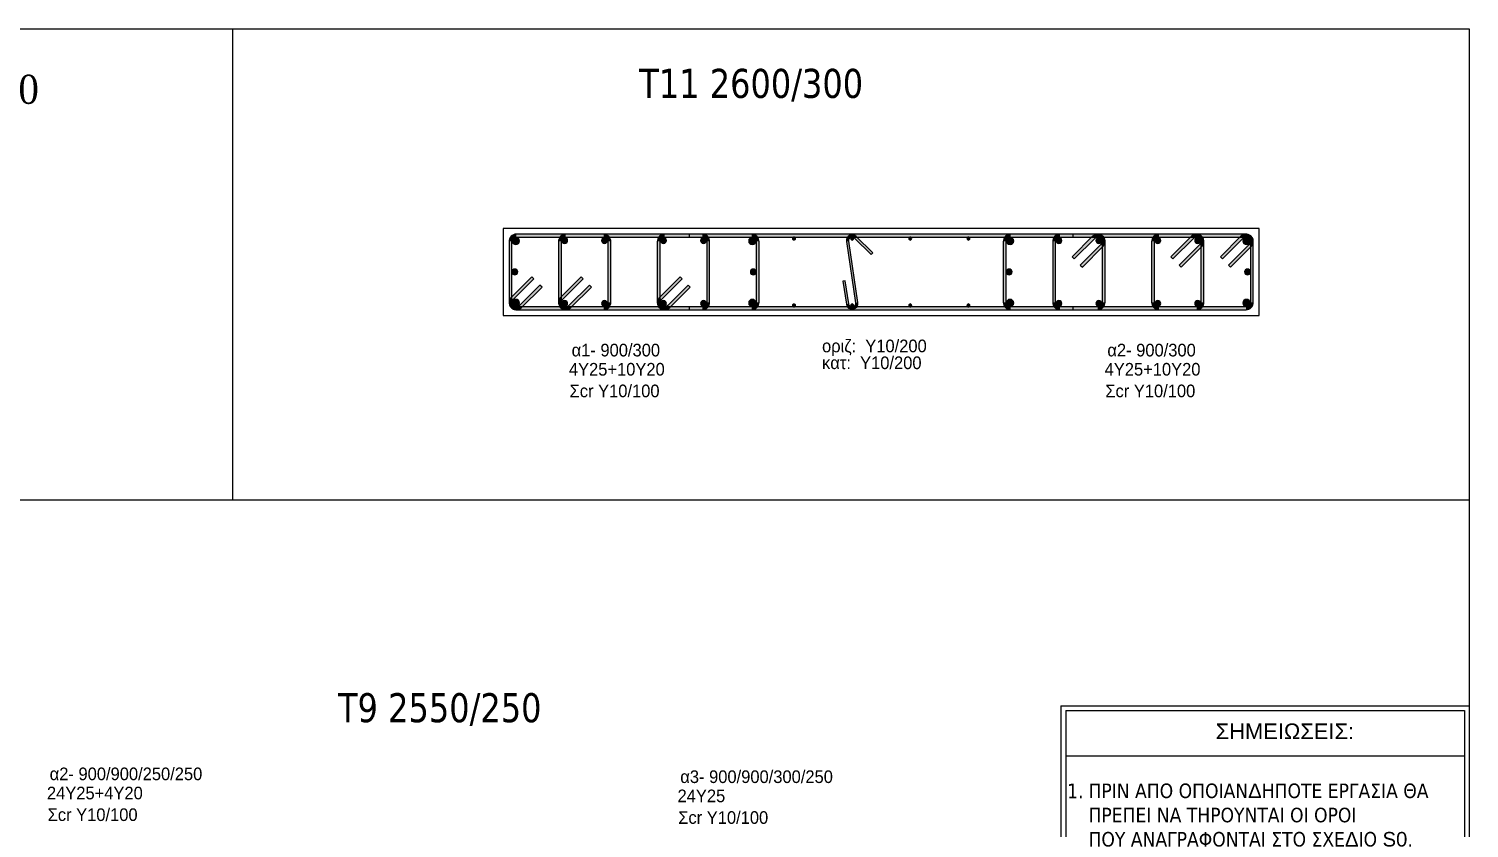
# Model space of a CAD drawing. Header units: millimetres. Extents: x -2171 to 1563, y -1758 to -1505.
# Drawn here: x -918.33 to -893.55, y -1604 to -1590.25 of the extents above; entities that cross this region are included whole.
import ezdxf

# ---------------------------------------------------------------- set-up
doc = ezdxf.new("R2010")
doc.units = ezdxf.units.MM
for name, color, linetype in [('-S-A3 PAGE', 3, 'Continuous'), ('-S_TEXT', 3, 'Continuous'), ('Col_Det', 7, 'Continuous'), ('Col_Det_4', 7, 'Continuous'), ('Col_Det_Fill', 7, 'Continuous'), ('Geo_Col_Pro_1', 7, 'Continuous'), ('pinakaki', 153, 'Continuous')]:
    doc.layers.add(name, color=color, linetype=linetype)
doc.styles.add('S1Arl22_b_934_161', font='arial.ttf', dxfattribs={"width": 0.933629, "height": 0.002175})
doc.styles.add('S1TmsNwRmn22_b_934_161', font='times.ttf', dxfattribs={"width": 0.933629, "height": 0.002175})
doc.styles.get("Standard").update_dxf_attribs({"font": 'tahoma.ttf'})

# ---------------------------------------------------------------- blocks, each defined once
blk = doc.blocks.new('PINAKAKI')
at = {"layer": '-S-A3 PAGE', "ltscale": 5}
blk.add_line((121995.588, -208359.262), (121988.733, -208359.262), dxfattribs=at)
at = {"color": 0}
for p, q in [((121988.65, -208358.392), (121988.65, -208373.351)), ((121988.65, -208358.392), (121995.67, -208358.392)), ((121995.67, -208358.392), (121995.669, -208370.631)), ((121988.733, -208358.475), (121988.733, -208370.548)), ((121988.733, -208358.475), (121995.588, -208358.475)), ((121995.588, -208358.475), (121995.588, -208370.548))]:
    blk.add_line(p, q, dxfattribs=at)
at = {"layer": '-S_TEXT', "color": 3}
blk.add_text('1.', height=0.25, dxfattribs=at).set_placement((121988.755, -208359.983))
at = {"layer": '-S_TEXT', "color": 3, "insert": (121989.123, -208359.731), "char_height": 0.25, "attachment_point": 1}
blk.add_mtext_dynamic_manual_height_columns('ΠΡΙΝ ΑΠΟ ΟΠΟΙΑΝ{\\fArial|b0|i0|c186|p34;Δ}ΗΠΟΤΕ ΕΡΓΑΣΙΑ ΘΑ ΠΡΕΠΕΙ ΝΑ ΤΗΡΟΥΝΤΑΙ ΟΙ ΟΡΟΙ\\PΠΟΥ ΑΝΑΓΡΑΦΟΝΤΑΙ ΣΤΟ ΣΧΕ{\\fArial|b0|i0|c186|p34;Δ}ΙΟ {\\fArial|b0|i0|c186|p34;S0.}', width=6.38621, gutter_width=1, heights=[0], dxfattribs=at)
at = {"layer": 'pinakaki', "ltscale": 0.005, "insert": (121991.31, -208358.698), "char_height": 0.26955, "width": 6.67467, "attachment_point": 1}
blk.add_mtext('{\\fArial|b0|i0|c161|p34;ΣΗΜΕΙΩΣΕΙΣ:}', dxfattribs=at)

msp = doc.modelspace()

# ---------------------------------------------------------------- hatches: boundary and pattern name
at = {"layer": 'Col_Det_Fill'}
for color, points in [(252, [(-909.9416, -1593.833), (-909.9416, -1593.783, 0.4142136), (-910.0666, -1593.908), (-910.0166, -1593.908, -0.4142136)]), (252, [(-905.8916, -1593.833), (-905.8916, -1593.783), (-909.9416, -1593.783), (-909.9416, -1593.833)]), (252, [(-909.0916, -1593.833), (-909.0916, -1593.783, 0.4142136), (-909.2166, -1593.908), (-909.1666, -1593.908, -0.4142136)]), (252, [(-908.4416, -1593.833), (-908.4416, -1593.783), (-909.0916, -1593.783), (-909.0916, -1593.833)]), (252, [(-908.3666, -1593.908), (-908.3166, -1593.908, 0.4142136), (-908.4416, -1593.783), (-908.4416, -1593.833, -0.4142136)]), (252, [(-907.3916, -1593.833), (-907.3916, -1593.783, 0.4142136), (-907.5166, -1593.908), (-907.4666, -1593.908, -0.4142136)]), (252, [(-906.7416, -1593.833), (-906.7416, -1593.783), (-907.3916, -1593.783), (-907.3916, -1593.833)]), (252, [(-900.3651, -1593.833), (-900.3651, -1593.783), (-906.9681, -1593.783), (-906.9681, -1593.833)]), (252, [(-906.6666, -1593.908), (-906.6166, -1593.908, 0.4142136), (-906.7416, -1593.783), (-906.7416, -1593.833, -0.4142136)]), (252, [(-905.8166, -1593.908), (-905.7666, -1593.908, 0.4142136), (-905.8916, -1593.783), (-905.8916, -1593.833, -0.4142136)]), (252, [(-904.2654, -1593.9078), (-904.2258, -1593.9019, -0.7233449), (-904.1241, -1593.8506), (-904.0958, -1593.8223, 0.7233449)]), (252, [(-901.4416, -1593.833), (-901.4416, -1593.783, 0.4142136), (-901.5666, -1593.908), (-901.5166, -1593.908, -0.4142136)]), (252, [(-897.3916, -1593.833), (-897.3916, -1593.783), (-901.4416, -1593.783), (-901.4416, -1593.833)]), (252, [(-900.5916, -1593.833), (-900.5916, -1593.783, 0.4142136), (-900.7166, -1593.908), (-900.6666, -1593.908, -0.4142136)]), (252, [(-899.9416, -1593.833), (-899.9416, -1593.783), (-900.5916, -1593.783), (-900.5916, -1593.833)]), (252, [(-899.8666, -1593.908), (-899.8166, -1593.908, 0.6681786), (-900.03, -1593.8196), (-899.9947, -1593.855, -0.6681786)]), (252, [(-899.8886, -1593.961), (-899.8532, -1593.9964, 0.6681786), (-899.9416, -1593.783), (-899.9416, -1593.833, -0.6681786)]), (252, [(-898.8916, -1593.833), (-898.8916, -1593.783, 0.4142136), (-899.0166, -1593.908), (-898.9666, -1593.908, -0.4142136)]), (252, [(-898.2416, -1593.833), (-898.2416, -1593.783), (-898.8916, -1593.783), (-898.8916, -1593.833)]), (252, [(-898.1666, -1593.908), (-898.1166, -1593.908, 0.6681786), (-898.33, -1593.8196), (-898.2947, -1593.855, -0.6681786)]), (252, [(-898.1886, -1593.961), (-898.1532, -1593.9964, 0.6681786), (-898.2416, -1593.783), (-898.2416, -1593.833, -0.6681786)]), (252, [(-897.3166, -1593.908), (-897.2666, -1593.908, 0.6681786), (-897.48, -1593.8196), (-897.4447, -1593.855, -0.6681786)]), (252, [(-897.3386, -1593.961), (-897.3032, -1593.9964, 0.6681786), (-897.3916, -1593.783), (-897.3916, -1593.833, -0.6681786)]), (252, [(-910.0166, -1593.908), (-910.0666, -1593.908), (-910.0666, -1594.958), (-910.0166, -1594.958)]), (12, [(-910.013, -1593.8992, 0.4142136), (-909.9505, -1593.9617, 0.4142136), (-909.888, -1593.8992, 0.4142136), (-909.9505, -1593.8367, 0.4142136)]), (252, [(-909.1666, -1593.908), (-909.2166, -1593.908), (-909.2166, -1594.958), (-909.1666, -1594.958)]), (56, [(-909.1593, -1593.8903, 0.4142136), (-909.1093, -1593.9403, 0.4142136), (-909.0593, -1593.8903, 0.4142136), (-909.1093, -1593.8403, 0.4142136)]), (56, [(-908.4739, -1593.8903, 0.4142136), (-908.4239, -1593.9403, 0.4142136), (-908.3739, -1593.8903, 0.4142136), (-908.4239, -1593.8403, 0.4142136)]), (252, [(-908.3666, -1594.958), (-908.3166, -1594.958), (-908.3166, -1593.908), (-908.3666, -1593.908)]), (252, [(-907.4666, -1593.908), (-907.5166, -1593.908), (-907.5166, -1594.958), (-907.4666, -1594.958)]), (56, [(-907.4593, -1593.8903, 0.4142136), (-907.4093, -1593.9403, 0.4142136), (-907.3593, -1593.8903, 0.4142136), (-907.4093, -1593.8403, 0.4142136)]), (56, [(-906.7739, -1593.8903, 0.4142136), (-906.7239, -1593.9403, 0.4142136), (-906.6739, -1593.8903, 0.4142136), (-906.7239, -1593.8403, 0.4142136)]), (252, [(-906.6666, -1594.958), (-906.6166, -1594.958), (-906.6166, -1593.908), (-906.6666, -1593.908)]), (12, [(-905.9453, -1593.8992, 0.4142136), (-905.8828, -1593.9617, 0.4142136), (-905.8203, -1593.8992, 0.4142136), (-905.8828, -1593.8367, 0.4142136)]), (252, [(-905.8166, -1594.958), (-905.7666, -1594.958), (-905.7666, -1593.908), (-905.8166, -1593.908)]), (133, [(-905.1912, -1593.858, 0.4142136), (-905.1662, -1593.883, 0.4142136), (-905.1412, -1593.858, 0.4142136), (-905.1662, -1593.833, 0.4142136)]), (252, [(-904.1072, -1594.9641), (-904.0676, -1594.9582), (-904.2258, -1593.9019), (-904.2654, -1593.9078)]), (133, [(-904.1915, -1593.858, 0.4142136), (-904.1665, -1593.883, 0.4142136), (-904.1415, -1593.858, 0.4142136), (-904.1665, -1593.833, 0.4142136)]), (252, [(-904.0958, -1593.8223), (-904.1241, -1593.8506), (-903.8412, -1594.1334), (-903.8129, -1594.1051)]), (133, [(-903.1917, -1593.858, 0.4142136), (-903.1667, -1593.883, 0.4142136), (-903.1417, -1593.858, 0.4142136), (-903.1667, -1593.833, 0.4142136)]), (133, [(-902.192, -1593.858, 0.4142136), (-902.167, -1593.883, 0.4142136), (-902.142, -1593.858, 0.4142136), (-902.167, -1593.833, 0.4142136)]), (252, [(-901.5166, -1593.908), (-901.5666, -1593.908), (-901.5666, -1594.958), (-901.5166, -1594.958)]), (12, [(-901.388, -1593.8992, 0.4142136), (-901.4505, -1593.8367, 0.4142136), (-901.513, -1593.8992, 0.4142136), (-901.4505, -1593.9617, 0.4142136)]), (252, [(-900.6666, -1593.908), (-900.7166, -1593.908), (-900.7166, -1594.958), (-900.6666, -1594.958)]), (56, [(-900.5593, -1593.8903, 0.4142136), (-900.6093, -1593.8403, 0.4142136), (-900.6593, -1593.8903, 0.4142136), (-900.6093, -1593.9403, 0.4142136)]), (252, [(-899.9947, -1593.855), (-900.03, -1593.8196), (-900.3836, -1594.1732), (-900.3482, -1594.2085)]), (252, [(-900.2421, -1594.3146), (-900.2068, -1594.3499), (-899.8532, -1593.9964), (-899.8886, -1593.961)]), (56, [(-899.8739, -1593.8903, 0.4142136), (-899.9239, -1593.8403, 0.4142136), (-899.9739, -1593.8903, 0.4142136), (-899.9239, -1593.9403, 0.4142136)]), (252, [(-899.8666, -1594.958), (-899.8166, -1594.958), (-899.8166, -1593.908), (-899.8666, -1593.908)]), (252, [(-898.9666, -1593.908), (-899.0166, -1593.908), (-899.0166, -1594.958), (-898.9666, -1594.958)]), (56, [(-898.8593, -1593.8903, 0.4142136), (-898.9093, -1593.8403, 0.4142136), (-898.9593, -1593.8903, 0.4142136), (-898.9093, -1593.9403, 0.4142136)]), (252, [(-898.2947, -1593.855), (-898.33, -1593.8196), (-898.6836, -1594.1732), (-898.6482, -1594.2085)]), (252, [(-898.5421, -1594.3146), (-898.5068, -1594.3499), (-898.1532, -1593.9964), (-898.1886, -1593.961)]), (56, [(-898.1739, -1593.8903, 0.4142136), (-898.2239, -1593.8403, 0.4142136), (-898.2739, -1593.8903, 0.4142136), (-898.2239, -1593.9403, 0.4142136)]), (252, [(-898.1666, -1594.958), (-898.1166, -1594.958), (-898.1166, -1593.908), (-898.1666, -1593.908)]), (252, [(-897.4447, -1593.855), (-897.48, -1593.8196), (-897.8336, -1594.1732), (-897.7982, -1594.2085)]), (252, [(-897.6921, -1594.3146), (-897.6568, -1594.3499), (-897.3032, -1593.9964), (-897.3386, -1593.961)]), (12, [(-897.3203, -1593.8992, 0.4142136), (-897.3828, -1593.8367, 0.4142136), (-897.4453, -1593.8992, 0.4142136), (-897.3828, -1593.9617, 0.4142136)]), (252, [(-897.3166, -1594.958), (-897.2666, -1594.958), (-897.2666, -1593.908), (-897.3166, -1593.908)]), (252, [(-909.6411, -1594.5514), (-909.6765, -1594.5161), (-910.03, -1594.8696), (-909.9947, -1594.905)]), (12, [(-910.0166, -1594.433, 0.4142136), (-909.9666, -1594.483, 0.4142136), (-909.9166, -1594.433, 0.4142136), (-909.9666, -1594.383, 0.4142136)]), (252, [(-908.7911, -1594.5514), (-908.8265, -1594.5161), (-909.18, -1594.8696), (-909.1447, -1594.905)]), (252, [(-907.0911, -1594.5514), (-907.1265, -1594.5161), (-907.48, -1594.8696), (-907.4447, -1594.905)]), (12, [(-905.9166, -1594.433, 0.4142136), (-905.8666, -1594.483, 0.4142136), (-905.8166, -1594.433, 0.4142136), (-905.8666, -1594.383, 0.4142136)]), (12, [(-901.4166, -1594.433, 0.4142136), (-901.4666, -1594.383, 0.4142136), (-901.5166, -1594.433, 0.4142136), (-901.4666, -1594.483, 0.4142136)]), (12, [(-897.3166, -1594.433, 0.4142136), (-897.3666, -1594.383, 0.4142136), (-897.4166, -1594.433, 0.4142136), (-897.3666, -1594.483, 0.4142136)]), (252, [(-909.8886, -1595.011), (-909.8532, -1595.0464), (-909.4997, -1594.6928), (-909.535, -1594.6575)]), (252, [(-909.0386, -1595.011), (-909.0032, -1595.0464), (-908.6497, -1594.6928), (-908.685, -1594.6575)]), (252, [(-907.3386, -1595.011), (-907.3032, -1595.0464), (-906.9497, -1594.6928), (-906.985, -1594.6575)]), (252, [(-904.2851, -1594.5863), (-904.3246, -1594.5922), (-904.2654, -1594.9878), (-904.2258, -1594.9819)]), (252, [(-909.9947, -1594.905), (-910.03, -1594.8696, 0.6681786), (-909.9416, -1595.083), (-909.9416, -1595.033, -0.6681786)]), (252, [(-910.0166, -1594.958), (-910.0666, -1594.958, 0.6681786), (-909.8532, -1595.0464), (-909.8886, -1595.011, -0.6681786)]), (12, [(-910.013, -1594.9668, 0.4142136), (-909.9505, -1595.0293, 0.4142136), (-909.888, -1594.9668, 0.4142136), (-909.9505, -1594.9043, 0.4142136)]), (252, [(-909.9416, -1595.033), (-909.9416, -1595.083), (-905.8916, -1595.083), (-905.8916, -1595.033)]), (252, [(-909.1447, -1594.905), (-909.18, -1594.8696, 0.6681786), (-909.0916, -1595.083), (-909.0916, -1595.033, -0.6681786)]), (252, [(-909.1666, -1594.958), (-909.2166, -1594.958, 0.6681786), (-909.0032, -1595.0464), (-909.0386, -1595.011, -0.6681786)]), (56, [(-909.1593, -1594.9757, 0.4142136), (-909.1093, -1595.0257, 0.4142136), (-909.0593, -1594.9757, 0.4142136), (-909.1093, -1594.9257, 0.4142136)]), (252, [(-909.0916, -1595.033), (-909.0916, -1595.083), (-908.4416, -1595.083), (-908.4416, -1595.033)]), (56, [(-908.4739, -1594.9757, 0.4142136), (-908.4239, -1595.0257, 0.4142136), (-908.3739, -1594.9757, 0.4142136), (-908.4239, -1594.9257, 0.4142136)]), (252, [(-908.4416, -1595.033), (-908.4416, -1595.083, 0.4142136), (-908.3166, -1594.958), (-908.3666, -1594.958, -0.4142136)]), (252, [(-907.4447, -1594.905), (-907.48, -1594.8696, 0.6681786), (-907.3916, -1595.083), (-907.3916, -1595.033, -0.6681786)]), (252, [(-907.4666, -1594.958), (-907.5166, -1594.958, 0.6681786), (-907.3032, -1595.0464), (-907.3386, -1595.011, -0.6681786)]), (56, [(-907.4593, -1594.9757, 0.4142136), (-907.4093, -1595.0257, 0.4142136), (-907.3593, -1594.9757, 0.4142136), (-907.4093, -1594.9257, 0.4142136)]), (252, [(-907.3916, -1595.033), (-907.3916, -1595.083), (-906.7416, -1595.083), (-906.7416, -1595.033)]), (252, [(-906.9681, -1595.033), (-906.9681, -1595.083), (-900.3651, -1595.083), (-900.3651, -1595.033)]), (56, [(-906.7739, -1594.9757, 0.4142136), (-906.7239, -1595.0257, 0.4142136), (-906.6739, -1594.9757, 0.4142136), (-906.7239, -1594.9257, 0.4142136)]), (252, [(-906.7416, -1595.033), (-906.7416, -1595.083, 0.4142136), (-906.6166, -1594.958), (-906.6666, -1594.958, -0.4142136)]), (12, [(-905.9453, -1594.9668, 0.4142136), (-905.8828, -1595.0293, 0.4142136), (-905.8203, -1594.9668, 0.4142136), (-905.8828, -1594.9043, 0.4142136)]), (252, [(-905.8916, -1595.033), (-905.8916, -1595.083, 0.4142136), (-905.7666, -1594.958), (-905.8166, -1594.958, -0.4142136)]), (133, [(-905.1912, -1595.008, 0.4142136), (-905.1662, -1595.033, 0.4142136), (-905.1412, -1595.008, 0.4142136), (-905.1662, -1594.983, 0.4142136)]), (252, [(-904.2258, -1594.9819), (-904.2654, -1594.9878, 1), (-904.0676, -1594.9582), (-904.1072, -1594.9641, -1)]), (133, [(-904.1915, -1595.008, 0.4142136), (-904.1665, -1595.033, 0.4142136), (-904.1415, -1595.008, 0.4142136), (-904.1665, -1594.983, 0.4142136)]), (133, [(-903.1917, -1595.008, 0.4142136), (-903.1667, -1595.033, 0.4142136), (-903.1417, -1595.008, 0.4142136), (-903.1667, -1594.983, 0.4142136)]), (133, [(-902.192, -1595.008, 0.4142136), (-902.167, -1595.033, 0.4142136), (-902.142, -1595.008, 0.4142136), (-902.167, -1594.983, 0.4142136)]), (252, [(-901.5166, -1594.958), (-901.5666, -1594.958, 0.4142136), (-901.4416, -1595.083), (-901.4416, -1595.033, -0.4142136)]), (12, [(-901.388, -1594.9668, 0.4142136), (-901.4505, -1594.9043, 0.4142136), (-901.513, -1594.9668, 0.4142136), (-901.4505, -1595.0293, 0.4142136)]), (252, [(-901.4416, -1595.033), (-901.4416, -1595.083), (-897.3916, -1595.083), (-897.3916, -1595.033)]), (252, [(-900.6666, -1594.958), (-900.7166, -1594.958, 0.4142136), (-900.5916, -1595.083), (-900.5916, -1595.033, -0.4142136)]), (56, [(-900.5593, -1594.9757, 0.4142136), (-900.6093, -1594.9257, 0.4142136), (-900.6593, -1594.9757, 0.4142136), (-900.6093, -1595.0257, 0.4142136)]), (252, [(-900.5916, -1595.033), (-900.5916, -1595.083), (-899.9416, -1595.083), (-899.9416, -1595.033)]), (56, [(-899.8739, -1594.9757, 0.4142136), (-899.9239, -1594.9257, 0.4142136), (-899.9739, -1594.9757, 0.4142136), (-899.9239, -1595.0257, 0.4142136)]), (252, [(-899.9416, -1595.033), (-899.9416, -1595.083, 0.4142136), (-899.8166, -1594.958), (-899.8666, -1594.958, -0.4142136)]), (252, [(-898.9666, -1594.958), (-899.0166, -1594.958, 0.4142136), (-898.8916, -1595.083), (-898.8916, -1595.033, -0.4142136)]), (56, [(-898.8593, -1594.9757, 0.4142136), (-898.9093, -1594.9257, 0.4142136), (-898.9593, -1594.9757, 0.4142136), (-898.9093, -1595.0257, 0.4142136)]), (252, [(-898.8916, -1595.033), (-898.8916, -1595.083), (-898.2416, -1595.083), (-898.2416, -1595.033)]), (56, [(-898.1739, -1594.9757, 0.4142136), (-898.2239, -1594.9257, 0.4142136), (-898.2739, -1594.9757, 0.4142136), (-898.2239, -1595.0257, 0.4142136)]), (252, [(-898.2416, -1595.033), (-898.2416, -1595.083, 0.4142136), (-898.1166, -1594.958), (-898.1666, -1594.958, -0.4142136)]), (12, [(-897.3203, -1594.9668, 0.4142136), (-897.3828, -1594.9043, 0.4142136), (-897.4453, -1594.9668, 0.4142136), (-897.3828, -1595.0293, 0.4142136)]), (252, [(-897.3916, -1595.033), (-897.3916, -1595.083, 0.4142136), (-897.2666, -1594.958), (-897.3166, -1594.958, -0.4142136)])]:
    msp.add_hatch(color=color, dxfattribs=at).paths.add_polyline_path(points)

# ---------------------------------------------------------------- linework, layer by layer
at = {"layer": '-S_TEXT', "ltscale": 5}
msp.add_lwpolyline([(-951.7016, -1590.2497), (-893.5541, -1590.2497), (-893.5541, -1630.2944), (-951.7016, -1630.2944)], close=True, dxfattribs=at)
at = {"layer": 'Col_Det', "color": 7}
for points in [[(-897.1666, -1593.683), (-910.1666, -1593.683)], [(-910.1666, -1593.683), (-910.1666, -1595.183)], [(-905.8916, -1593.783), (-909.9416, -1593.783)], [(-908.4416, -1593.783), (-909.0916, -1593.783)], [(-906.7416, -1593.783), (-907.3916, -1593.783)], [(-900.3651, -1593.783), (-906.9681, -1593.783)], [(-906.9681, -1593.783), (-906.9681, -1593.833)], [(-897.3916, -1593.783), (-901.4416, -1593.783)], [(-899.9416, -1593.783), (-900.5916, -1593.783)], [(-900.3651, -1593.833), (-900.3651, -1593.783)], [(-898.2416, -1593.783), (-898.8916, -1593.783)], [(-897.1666, -1595.183), (-897.1666, -1593.683)], [(-910.0666, -1593.908), (-910.0666, -1594.958)], [(-910.0166, -1594.958), (-910.0166, -1593.908)], [(-909.9416, -1593.833), (-905.8916, -1593.833)], [(-909.2166, -1593.908), (-909.2166, -1594.958)], [(-909.1666, -1594.958), (-909.1666, -1593.908)], [(-909.0916, -1593.833), (-908.4416, -1593.833)], [(-908.3666, -1593.908), (-908.3666, -1594.958)], [(-908.3166, -1594.958), (-908.3166, -1593.908)], [(-907.5166, -1593.908), (-907.5166, -1594.958)], [(-907.4666, -1594.958), (-907.4666, -1593.908)], [(-907.3916, -1593.833), (-906.7416, -1593.833)], [(-906.9681, -1593.833), (-900.3651, -1593.833)], [(-906.6666, -1593.908), (-906.6666, -1594.958)], [(-906.6166, -1594.958), (-906.6166, -1593.908)], [(-905.8166, -1593.908), (-905.8166, -1594.958)], [(-905.7666, -1594.958), (-905.7666, -1593.908)], [(-904.2654, -1593.9078), (-904.1072, -1594.9641)], [(-904.0676, -1594.9582), (-904.2258, -1593.9019)], [(-904.1241, -1593.8506), (-903.8412, -1594.1334)], [(-903.8129, -1594.1051), (-904.0958, -1593.8223)], [(-901.5666, -1593.908), (-901.5666, -1594.958)], [(-901.5166, -1594.958), (-901.5166, -1593.908)], [(-901.4416, -1593.833), (-897.3916, -1593.833)], [(-900.7166, -1593.908), (-900.7166, -1594.958)], [(-900.6666, -1594.958), (-900.6666, -1593.908)], [(-900.5916, -1593.833), (-899.9416, -1593.833)], [(-900.03, -1593.8196), (-900.3836, -1594.1732)], [(-900.3482, -1594.2085), (-899.9947, -1593.855)], [(-899.8886, -1593.961), (-900.2421, -1594.3146)], [(-900.2068, -1594.3499), (-899.8532, -1593.9964)], [(-899.8666, -1593.908), (-899.8666, -1594.958)], [(-899.8166, -1594.958), (-899.8166, -1593.908)], [(-899.0166, -1593.908), (-899.0166, -1594.958)], [(-898.9666, -1594.958), (-898.9666, -1593.908)], [(-898.8916, -1593.833), (-898.2416, -1593.833)], [(-898.33, -1593.8196), (-898.6836, -1594.1732)], [(-898.6482, -1594.2085), (-898.2947, -1593.855)], [(-898.1886, -1593.961), (-898.5421, -1594.3146)], [(-898.5068, -1594.3499), (-898.1532, -1593.9964)], [(-898.1666, -1593.908), (-898.1666, -1594.958)], [(-898.1166, -1594.958), (-898.1166, -1593.908)], [(-897.48, -1593.8196), (-897.8336, -1594.1732)], [(-897.7982, -1594.2085), (-897.4447, -1593.855)], [(-897.3386, -1593.961), (-897.6921, -1594.3146)], [(-897.6568, -1594.3499), (-897.3032, -1593.9964)], [(-897.3166, -1593.908), (-897.3166, -1594.958)], [(-897.2666, -1594.958), (-897.2666, -1593.908)], [(-903.8412, -1594.1334), (-903.8129, -1594.1051)], [(-900.3836, -1594.1732), (-900.3482, -1594.2085)], [(-898.6836, -1594.1732), (-898.6482, -1594.2085)], [(-897.8336, -1594.1732), (-897.7982, -1594.2085)], [(-909.6765, -1594.5161), (-910.03, -1594.8696)], [(-909.9947, -1594.905), (-909.6411, -1594.5514)], [(-909.6411, -1594.5514), (-909.6765, -1594.5161)], [(-908.8265, -1594.5161), (-909.18, -1594.8696)], [(-909.1447, -1594.905), (-908.7911, -1594.5514)], [(-908.7911, -1594.5514), (-908.8265, -1594.5161)], [(-907.1265, -1594.5161), (-907.48, -1594.8696)], [(-907.4447, -1594.905), (-907.0911, -1594.5514)], [(-907.0911, -1594.5514), (-907.1265, -1594.5161)], [(-900.2421, -1594.3146), (-900.2068, -1594.3499)], [(-898.5421, -1594.3146), (-898.5068, -1594.3499)], [(-897.6921, -1594.3146), (-897.6568, -1594.3499)], [(-909.535, -1594.6575), (-909.8886, -1595.011)], [(-909.8532, -1595.0464), (-909.4997, -1594.6928)], [(-909.4997, -1594.6928), (-909.535, -1594.6575)], [(-908.685, -1594.6575), (-909.0386, -1595.011)], [(-909.0032, -1595.0464), (-908.6497, -1594.6928)], [(-908.6497, -1594.6928), (-908.685, -1594.6575)], [(-906.985, -1594.6575), (-907.3386, -1595.011)], [(-907.3032, -1595.0464), (-906.9497, -1594.6928)], [(-906.9497, -1594.6928), (-906.985, -1594.6575)], [(-904.2851, -1594.5863), (-904.3246, -1594.5922)], [(-904.3246, -1594.5922), (-904.2654, -1594.9878)], [(-904.2258, -1594.9819), (-904.2851, -1594.5863)], [(-905.8916, -1595.033), (-909.9416, -1595.033)], [(-908.4416, -1595.033), (-909.0916, -1595.033)], [(-906.7416, -1595.033), (-907.3916, -1595.033)], [(-906.9681, -1595.033), (-906.9681, -1595.083)], [(-900.3651, -1595.033), (-906.9681, -1595.033)], [(-897.3916, -1595.033), (-901.4416, -1595.033)], [(-899.9416, -1595.033), (-900.5916, -1595.033)], [(-900.3651, -1595.083), (-900.3651, -1595.033)], [(-898.2416, -1595.033), (-898.8916, -1595.033)], [(-910.1666, -1595.183), (-897.1666, -1595.183)], [(-909.9416, -1595.083), (-905.8916, -1595.083)], [(-909.0916, -1595.083), (-908.4416, -1595.083)], [(-907.3916, -1595.083), (-906.7416, -1595.083)], [(-906.9681, -1595.083), (-900.3651, -1595.083)], [(-901.4416, -1595.083), (-897.3916, -1595.083)], [(-900.5916, -1595.083), (-899.9416, -1595.083)], [(-898.8916, -1595.083), (-898.2416, -1595.083)]]:
    msp.add_lwpolyline(points, dxfattribs=at)
for points in [[(-909.9416, -1593.783, 0.4142136), (-910.0666, -1593.908)], [(-909.0916, -1593.783, 0.4142136), (-909.2166, -1593.908)], [(-908.3166, -1593.908, 0.4142136), (-908.4416, -1593.783)], [(-907.3916, -1593.783, 0.4142136), (-907.5166, -1593.908)], [(-906.6166, -1593.908, 0.4142136), (-906.7416, -1593.783)], [(-905.7666, -1593.908, 0.4142136), (-905.8916, -1593.783)], [(-904.0958, -1593.8223, 0.7233449), (-904.2654, -1593.9078, 0.7233449)], [(-901.4416, -1593.783, 0.4142136), (-901.5666, -1593.908)], [(-900.5916, -1593.783, 0.4142136), (-900.7166, -1593.908)], [(-899.8166, -1593.908, 0.6681786), (-900.03, -1593.8196)], [(-899.8532, -1593.9964, 0.6681786), (-899.9416, -1593.783)], [(-898.8916, -1593.783, 0.4142136), (-899.0166, -1593.908)], [(-898.1166, -1593.908, 0.6681786), (-898.33, -1593.8196)], [(-898.1532, -1593.9964, 0.6681786), (-898.2416, -1593.783)], [(-897.2666, -1593.908, 0.6681786), (-897.48, -1593.8196)], [(-897.3032, -1593.9964, 0.6681786), (-897.3916, -1593.783)], [(-910.0166, -1593.908, -0.4142136), (-909.9416, -1593.833, -0.4142136)], [(-909.9505, -1593.8367, 0.4142136), (-910.013, -1593.8992, 0.4142136)], [(-910.013, -1593.8992, 0.4142136), (-909.9505, -1593.9617, 0.4142136)], [(-909.888, -1593.8992, 0.4142136), (-909.9505, -1593.8367, 0.4142136)], [(-909.9505, -1593.9617, 0.4142136), (-909.888, -1593.8992, 0.4142136)], [(-909.1666, -1593.908, -0.4142136), (-909.0916, -1593.833, -0.4142136)], [(-909.1093, -1593.8403, 0.4142136), (-909.1593, -1593.8903, 0.4142136)], [(-909.1593, -1593.8903, 0.4142136), (-909.1093, -1593.9403, 0.4142136)], [(-909.0593, -1593.8903, 0.4142136), (-909.1093, -1593.8403, 0.4142136)], [(-909.1093, -1593.9403, 0.4142136), (-909.0593, -1593.8903, 0.4142136)], [(-908.4239, -1593.8403, 0.4142136), (-908.4739, -1593.8903, 0.4142136)], [(-908.4739, -1593.8903, 0.4142136), (-908.4239, -1593.9403, 0.4142136)], [(-908.4416, -1593.833, -0.4142136), (-908.3666, -1593.908, -0.4142136)], [(-908.3739, -1593.8903, 0.4142136), (-908.4239, -1593.8403, 0.4142136)], [(-908.4239, -1593.9403, 0.4142136), (-908.3739, -1593.8903, 0.4142136)], [(-907.4666, -1593.908, -0.4142136), (-907.3916, -1593.833, -0.4142136)], [(-907.4093, -1593.8403, 0.4142136), (-907.4593, -1593.8903, 0.4142136)], [(-907.4593, -1593.8903, 0.4142136), (-907.4093, -1593.9403, 0.4142136)], [(-907.3593, -1593.8903, 0.4142136), (-907.4093, -1593.8403, 0.4142136)], [(-907.4093, -1593.9403, 0.4142136), (-907.3593, -1593.8903, 0.4142136)], [(-906.7239, -1593.8403, 0.4142136), (-906.7739, -1593.8903, 0.4142136)], [(-906.7739, -1593.8903, 0.4142136), (-906.7239, -1593.9403, 0.4142136)], [(-906.7416, -1593.833, -0.4142136), (-906.6666, -1593.908, -0.4142136)], [(-906.6739, -1593.8903, 0.4142136), (-906.7239, -1593.8403, 0.4142136)], [(-906.7239, -1593.9403, 0.4142136), (-906.6739, -1593.8903, 0.4142136)], [(-905.8828, -1593.8367, 0.4142136), (-905.9453, -1593.8992, 0.4142136)], [(-905.9453, -1593.8992, 0.4142136), (-905.8828, -1593.9617, 0.4142136)], [(-905.8916, -1593.833, -0.4142136), (-905.8166, -1593.908, -0.4142136)], [(-905.8203, -1593.8992, 0.4142136), (-905.8828, -1593.8367, 0.4142136)], [(-905.8828, -1593.9617, 0.4142136), (-905.8203, -1593.8992, 0.4142136)], [(-905.1662, -1593.833, 0.4142136), (-905.1912, -1593.858, 0.4142136)], [(-905.1912, -1593.858, 0.4142136), (-905.1662, -1593.883, 0.4142136)], [(-905.1412, -1593.858, 0.4142136), (-905.1662, -1593.833, 0.4142136)], [(-905.1662, -1593.883, 0.4142136), (-905.1412, -1593.858, 0.4142136)], [(-904.2258, -1593.9019, -0.7233449), (-904.1241, -1593.8506)], [(-904.1665, -1593.833, 0.4142136), (-904.1915, -1593.858, 0.4142136)], [(-904.1915, -1593.858, 0.4142136), (-904.1665, -1593.883, 0.4142136)], [(-904.1415, -1593.858, 0.4142136), (-904.1665, -1593.833, 0.4142136)], [(-904.1665, -1593.883, 0.4142136), (-904.1415, -1593.858, 0.4142136)], [(-903.1667, -1593.833, 0.4142136), (-903.1917, -1593.858, 0.4142136)], [(-903.1917, -1593.858, 0.4142136), (-903.1667, -1593.883, 0.4142136)], [(-903.1417, -1593.858, 0.4142136), (-903.1667, -1593.833, 0.4142136)], [(-903.1667, -1593.883, 0.4142136), (-903.1417, -1593.858, 0.4142136)], [(-902.167, -1593.833, 0.4142136), (-902.192, -1593.858, 0.4142136)], [(-902.192, -1593.858, 0.4142136), (-902.167, -1593.883, 0.4142136)], [(-902.142, -1593.858, 0.4142136), (-902.167, -1593.833, 0.4142136)], [(-902.167, -1593.883, 0.4142136), (-902.142, -1593.858, 0.4142136)], [(-901.5166, -1593.908, -0.4142136), (-901.4416, -1593.833, -0.4142136)], [(-901.4505, -1593.8367, 0.4142136), (-901.513, -1593.8992, 0.4142136)], [(-901.513, -1593.8992, 0.4142136), (-901.4505, -1593.9617, 0.4142136)], [(-901.388, -1593.8992, 0.4142136), (-901.4505, -1593.8367, 0.4142136)], [(-901.4505, -1593.9617, 0.4142136), (-901.388, -1593.8992, 0.4142136)], [(-900.6666, -1593.908, -0.4142136), (-900.5916, -1593.833, -0.4142136)], [(-900.6093, -1593.8403, 0.4142136), (-900.6593, -1593.8903, 0.4142136)], [(-900.6593, -1593.8903, 0.4142136), (-900.6093, -1593.9403, 0.4142136)], [(-900.5593, -1593.8903, 0.4142136), (-900.6093, -1593.8403, 0.4142136)], [(-900.6093, -1593.9403, 0.4142136), (-900.5593, -1593.8903, 0.4142136)], [(-899.9947, -1593.855, -0.6681786), (-899.8666, -1593.908, -0.6681786)], [(-899.9239, -1593.8403, 0.4142136), (-899.9739, -1593.8903, 0.4142136)], [(-899.9739, -1593.8903, 0.4142136), (-899.9239, -1593.9403, 0.4142136)], [(-899.9416, -1593.833, -0.6681786), (-899.8886, -1593.961, -0.6681786)], [(-899.8739, -1593.8903, 0.4142136), (-899.9239, -1593.8403, 0.4142136)], [(-899.9239, -1593.9403, 0.4142136), (-899.8739, -1593.8903, 0.4142136)], [(-898.9666, -1593.908, -0.4142136), (-898.8916, -1593.833, -0.4142136)], [(-898.9093, -1593.8403, 0.4142136), (-898.9593, -1593.8903, 0.4142136)], [(-898.9593, -1593.8903, 0.4142136), (-898.9093, -1593.9403, 0.4142136)], [(-898.8593, -1593.8903, 0.4142136), (-898.9093, -1593.8403, 0.4142136)], [(-898.9093, -1593.9403, 0.4142136), (-898.8593, -1593.8903, 0.4142136)], [(-898.2947, -1593.855, -0.6681786), (-898.1666, -1593.908, -0.6681786)], [(-898.2239, -1593.8403, 0.4142136), (-898.2739, -1593.8903, 0.4142136)], [(-898.2739, -1593.8903, 0.4142136), (-898.2239, -1593.9403, 0.4142136)], [(-898.2416, -1593.833, -0.6681786), (-898.1886, -1593.961, -0.6681786)], [(-898.1739, -1593.8903, 0.4142136), (-898.2239, -1593.8403, 0.4142136)], [(-898.2239, -1593.9403, 0.4142136), (-898.1739, -1593.8903, 0.4142136)], [(-897.3828, -1593.8367, 0.4142136), (-897.4453, -1593.8992, 0.4142136)], [(-897.4453, -1593.8992, 0.4142136), (-897.3828, -1593.9617, 0.4142136)], [(-897.4447, -1593.855, -0.6681786), (-897.3166, -1593.908, -0.6681786)], [(-897.3916, -1593.833, -0.6681786), (-897.3386, -1593.961, -0.6681786)], [(-897.3203, -1593.8992, 0.4142136), (-897.3828, -1593.8367, 0.4142136)], [(-897.3828, -1593.9617, 0.4142136), (-897.3203, -1593.8992, 0.4142136)], [(-909.9666, -1594.383, 0.4142136), (-910.0166, -1594.433, 0.4142136)], [(-910.0166, -1594.433, 0.4142136), (-909.9666, -1594.483, 0.4142136)], [(-909.9166, -1594.433, 0.4142136), (-909.9666, -1594.383, 0.4142136)], [(-909.9666, -1594.483, 0.4142136), (-909.9166, -1594.433, 0.4142136)], [(-905.8666, -1594.383, 0.4142136), (-905.9166, -1594.433, 0.4142136)], [(-905.9166, -1594.433, 0.4142136), (-905.8666, -1594.483, 0.4142136)], [(-905.8166, -1594.433, 0.4142136), (-905.8666, -1594.383, 0.4142136)], [(-905.8666, -1594.483, 0.4142136), (-905.8166, -1594.433, 0.4142136)], [(-901.4666, -1594.383, 0.4142136), (-901.5166, -1594.433, 0.4142136)], [(-901.5166, -1594.433, 0.4142136), (-901.4666, -1594.483, 0.4142136)], [(-901.4166, -1594.433, 0.4142136), (-901.4666, -1594.383, 0.4142136)], [(-901.4666, -1594.483, 0.4142136), (-901.4166, -1594.433, 0.4142136)], [(-897.3666, -1594.383, 0.4142136), (-897.4166, -1594.433, 0.4142136)], [(-897.4166, -1594.433, 0.4142136), (-897.3666, -1594.483, 0.4142136)], [(-897.3166, -1594.433, 0.4142136), (-897.3666, -1594.383, 0.4142136)], [(-897.3666, -1594.483, 0.4142136), (-897.3166, -1594.433, 0.4142136)], [(-910.03, -1594.8696, 0.6681786), (-909.9416, -1595.083)], [(-910.0666, -1594.958, 0.6681786), (-909.8532, -1595.0464)], [(-909.9416, -1595.033, -0.6681786), (-909.9947, -1594.905, -0.6681786)], [(-909.8886, -1595.011, -0.6681786), (-910.0166, -1594.958, -0.6681786)], [(-909.9505, -1594.9043, 0.4142136), (-910.013, -1594.9668, 0.4142136)], [(-910.013, -1594.9668, 0.4142136), (-909.9505, -1595.0293, 0.4142136)], [(-909.888, -1594.9668, 0.4142136), (-909.9505, -1594.9043, 0.4142136)], [(-909.9505, -1595.0293, 0.4142136), (-909.888, -1594.9668, 0.4142136)], [(-909.18, -1594.8696, 0.6681786), (-909.0916, -1595.083)], [(-909.2166, -1594.958, 0.6681786), (-909.0032, -1595.0464)], [(-909.0916, -1595.033, -0.6681786), (-909.1447, -1594.905, -0.6681786)], [(-909.0386, -1595.011, -0.6681786), (-909.1666, -1594.958, -0.6681786)], [(-909.1093, -1594.9257, 0.4142136), (-909.1593, -1594.9757, 0.4142136)], [(-909.1593, -1594.9757, 0.4142136), (-909.1093, -1595.0257, 0.4142136)], [(-909.0593, -1594.9757, 0.4142136), (-909.1093, -1594.9257, 0.4142136)], [(-909.1093, -1595.0257, 0.4142136), (-909.0593, -1594.9757, 0.4142136)], [(-908.4239, -1594.9257, 0.4142136), (-908.4739, -1594.9757, 0.4142136)], [(-908.4739, -1594.9757, 0.4142136), (-908.4239, -1595.0257, 0.4142136)], [(-908.4416, -1595.083, 0.4142136), (-908.3166, -1594.958)], [(-908.3666, -1594.958, -0.4142136), (-908.4416, -1595.033, -0.4142136)], [(-908.3739, -1594.9757, 0.4142136), (-908.4239, -1594.9257, 0.4142136)], [(-908.4239, -1595.0257, 0.4142136), (-908.3739, -1594.9757, 0.4142136)], [(-907.48, -1594.8696, 0.6681786), (-907.3916, -1595.083)], [(-907.5166, -1594.958, 0.6681786), (-907.3032, -1595.0464)], [(-907.3916, -1595.033, -0.6681786), (-907.4447, -1594.905, -0.6681786)], [(-907.3386, -1595.011, -0.6681786), (-907.4666, -1594.958, -0.6681786)], [(-907.4093, -1594.9257, 0.4142136), (-907.4593, -1594.9757, 0.4142136)], [(-907.4593, -1594.9757, 0.4142136), (-907.4093, -1595.0257, 0.4142136)], [(-907.3593, -1594.9757, 0.4142136), (-907.4093, -1594.9257, 0.4142136)], [(-907.4093, -1595.0257, 0.4142136), (-907.3593, -1594.9757, 0.4142136)], [(-906.7239, -1594.9257, 0.4142136), (-906.7739, -1594.9757, 0.4142136)], [(-906.7739, -1594.9757, 0.4142136), (-906.7239, -1595.0257, 0.4142136)], [(-906.7416, -1595.083, 0.4142136), (-906.6166, -1594.958)], [(-906.6666, -1594.958, -0.4142136), (-906.7416, -1595.033, -0.4142136)], [(-906.6739, -1594.9757, 0.4142136), (-906.7239, -1594.9257, 0.4142136)], [(-906.7239, -1595.0257, 0.4142136), (-906.6739, -1594.9757, 0.4142136)], [(-905.8828, -1594.9043, 0.4142136), (-905.9453, -1594.9668, 0.4142136)], [(-905.9453, -1594.9668, 0.4142136), (-905.8828, -1595.0293, 0.4142136)], [(-905.8916, -1595.083, 0.4142136), (-905.7666, -1594.958)], [(-905.8166, -1594.958, -0.4142136), (-905.8916, -1595.033, -0.4142136)], [(-905.8203, -1594.9668, 0.4142136), (-905.8828, -1594.9043, 0.4142136)], [(-905.8828, -1595.0293, 0.4142136), (-905.8203, -1594.9668, 0.4142136)], [(-905.1662, -1594.983, 0.4142136), (-905.1912, -1595.008, 0.4142136)], [(-905.1912, -1595.008, 0.4142136), (-905.1662, -1595.033, 0.4142136)], [(-905.1412, -1595.008, 0.4142136), (-905.1662, -1594.983, 0.4142136)], [(-905.1662, -1595.033, 0.4142136), (-905.1412, -1595.008, 0.4142136)], [(-904.2654, -1594.9878, 1), (-904.0676, -1594.9582)], [(-904.1072, -1594.9641, -1), (-904.2258, -1594.9819, -1)], [(-904.1665, -1594.983, 0.4142136), (-904.1915, -1595.008, 0.4142136)], [(-904.1915, -1595.008, 0.4142136), (-904.1665, -1595.033, 0.4142136)], [(-904.1415, -1595.008, 0.4142136), (-904.1665, -1594.983, 0.4142136)], [(-904.1665, -1595.033, 0.4142136), (-904.1415, -1595.008, 0.4142136)], [(-903.1667, -1594.983, 0.4142136), (-903.1917, -1595.008, 0.4142136)], [(-903.1917, -1595.008, 0.4142136), (-903.1667, -1595.033, 0.4142136)], [(-903.1417, -1595.008, 0.4142136), (-903.1667, -1594.983, 0.4142136)], [(-903.1667, -1595.033, 0.4142136), (-903.1417, -1595.008, 0.4142136)], [(-902.167, -1594.983, 0.4142136), (-902.192, -1595.008, 0.4142136)], [(-902.192, -1595.008, 0.4142136), (-902.167, -1595.033, 0.4142136)], [(-902.142, -1595.008, 0.4142136), (-902.167, -1594.983, 0.4142136)], [(-902.167, -1595.033, 0.4142136), (-902.142, -1595.008, 0.4142136)], [(-901.5666, -1594.958, 0.4142136), (-901.4416, -1595.083)], [(-901.4416, -1595.033, -0.4142136), (-901.5166, -1594.958, -0.4142136)], [(-901.4505, -1594.9043, 0.4142136), (-901.513, -1594.9668, 0.4142136)], [(-901.513, -1594.9668, 0.4142136), (-901.4505, -1595.0293, 0.4142136)], [(-901.388, -1594.9668, 0.4142136), (-901.4505, -1594.9043, 0.4142136)], [(-901.4505, -1595.0293, 0.4142136), (-901.388, -1594.9668, 0.4142136)], [(-900.7166, -1594.958, 0.4142136), (-900.5916, -1595.083)], [(-900.5916, -1595.033, -0.4142136), (-900.6666, -1594.958, -0.4142136)], [(-900.6093, -1594.9257, 0.4142136), (-900.6593, -1594.9757, 0.4142136)], [(-900.6593, -1594.9757, 0.4142136), (-900.6093, -1595.0257, 0.4142136)], [(-900.5593, -1594.9757, 0.4142136), (-900.6093, -1594.9257, 0.4142136)], [(-900.6093, -1595.0257, 0.4142136), (-900.5593, -1594.9757, 0.4142136)], [(-899.9239, -1594.9257, 0.4142136), (-899.9739, -1594.9757, 0.4142136)], [(-899.9739, -1594.9757, 0.4142136), (-899.9239, -1595.0257, 0.4142136)], [(-899.9416, -1595.083, 0.4142136), (-899.8166, -1594.958)], [(-899.8666, -1594.958, -0.4142136), (-899.9416, -1595.033, -0.4142136)], [(-899.8739, -1594.9757, 0.4142136), (-899.9239, -1594.9257, 0.4142136)], [(-899.9239, -1595.0257, 0.4142136), (-899.8739, -1594.9757, 0.4142136)], [(-899.0166, -1594.958, 0.4142136), (-898.8916, -1595.083)], [(-898.8916, -1595.033, -0.4142136), (-898.9666, -1594.958, -0.4142136)], [(-898.9093, -1594.9257, 0.4142136), (-898.9593, -1594.9757, 0.4142136)], [(-898.9593, -1594.9757, 0.4142136), (-898.9093, -1595.0257, 0.4142136)], [(-898.8593, -1594.9757, 0.4142136), (-898.9093, -1594.9257, 0.4142136)], [(-898.9093, -1595.0257, 0.4142136), (-898.8593, -1594.9757, 0.4142136)], [(-898.2239, -1594.9257, 0.4142136), (-898.2739, -1594.9757, 0.4142136)], [(-898.2739, -1594.9757, 0.4142136), (-898.2239, -1595.0257, 0.4142136)], [(-898.2416, -1595.083, 0.4142136), (-898.1166, -1594.958)], [(-898.1666, -1594.958, -0.4142136), (-898.2416, -1595.033, -0.4142136)], [(-898.1739, -1594.9757, 0.4142136), (-898.2239, -1594.9257, 0.4142136)], [(-898.2239, -1595.0257, 0.4142136), (-898.1739, -1594.9757, 0.4142136)], [(-897.3828, -1594.9043, 0.4142136), (-897.4453, -1594.9668, 0.4142136)], [(-897.4453, -1594.9668, 0.4142136), (-897.3828, -1595.0293, 0.4142136)], [(-897.3916, -1595.083, 0.4142136), (-897.2666, -1594.958)], [(-897.3166, -1594.958, -0.4142136), (-897.3916, -1595.033, -0.4142136)], [(-897.3203, -1594.9668, 0.4142136), (-897.3828, -1594.9043, 0.4142136)], [(-897.3828, -1595.0293, 0.4142136), (-897.3203, -1594.9668, 0.4142136)]]:
    msp.add_lwpolyline(points, format="xyb", dxfattribs=at)
at = {"layer": 'Geo_Col_Pro_1', "color": 4, "linetype": 'Continuous', "ltscale": 0.5}
for p, q in [((-914.8209, -1590.2497), (-914.8209, -1598.3514)), ((-951.7016, -1598.3514), (-893.5541, -1598.3514))]:
    msp.add_line(p, q, dxfattribs=at)

# ---------------------------------------------------------------- block references
at = {"layer": '-S_TEXT', "linetype": 'Continuous', "ltscale": 0.5}
msp.add_blockref('PINAKAKI', (-122889.2243, 206756.498), dxfattribs=at)

# ---------------------------------------------------------------- texts
at = {"layer": 'Col_Det', "color": 7, "style": 'S1Arl22_b_934_161', "width": 0.933629}
for s, p in [(' α1- 900/300', (-909.0689, -1595.8858)), ('οριζ:  Y10/200', (-904.6837, -1595.8142)), (' α2- 900/300', (-899.8552, -1595.8858)), ('4Y25+10Y20', (-909.0375, -1596.2154)), ('κατ:  Y10/200', (-904.6837, -1596.1042)), ('4Y25+10Y20', (-899.8238, -1596.2154)), ('Σcr Y10/100', (-909.0256, -1596.5879)), ('Σcr Y10/100', (-899.8119, -1596.5879)), (' α2- 900/900/250/250', (-918.0454, -1603.1757)), (' α3- 900/900/300/250', (-907.2002, -1603.2245)), ('24Y25+4Y20', (-918.014, -1603.5052)), ('24Y25', (-907.1688, -1603.5541)), ('Σcr Y10/100', (-918.0021, -1603.8777)), ('Σcr Y10/100', (-907.1569, -1603.9266))]:
    msp.add_text(s, height=0.2175, dxfattribs=at).set_placement(p)
at = {"layer": 'Col_Det_4', "color": 1, "style": 'S1TmsNwRmn22_b_934_161', "width": 0.933629}
msp.add_text('K4 700/350', height=0.5, dxfattribs=at).set_placement((-921.5016, -1591.5404))
at = {"layer": 'pinakaki', "color": 1, "width": 0.933629}
for s, p in [(' Τ11 2600/300 ', (-908.0026, -1591.4384)), (' Τ9 2550/250 ', (-913.1837, -1602.1783))]:
    msp.add_text(s, height=0.5, dxfattribs=at).set_placement(p)

doc.saveas('drawing.dxf')
